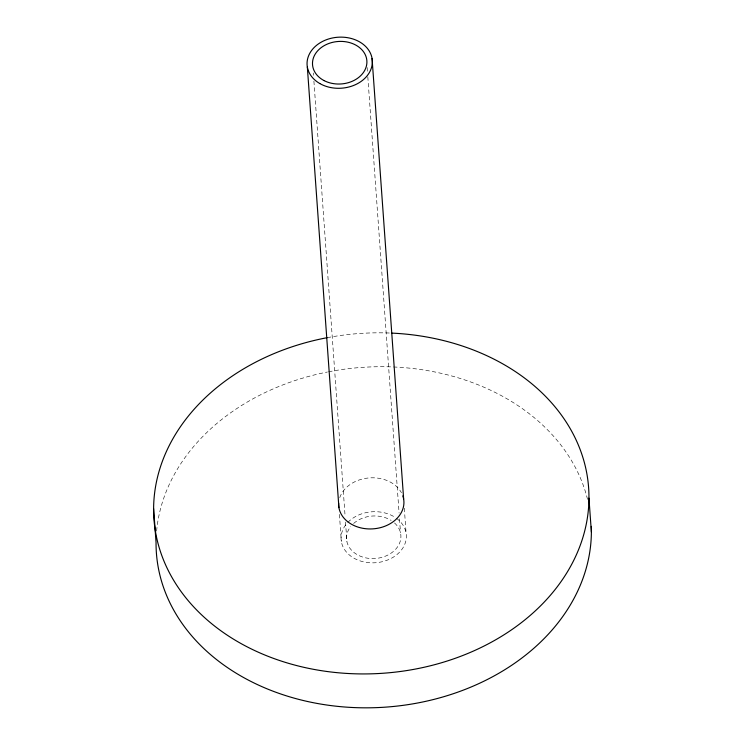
<?xml version="1.0" encoding="UTF-8"?>
<svg xmlns="http://www.w3.org/2000/svg" width="745" height="745" viewBox="0 0 745 745"><rect width="100%" height="100%" fill="white"/><g stroke="black" fill="none" stroke-linecap="round" stroke-linejoin="round"><path stroke-width="0.56" stroke-dasharray="3.73 2.79" d="M404.302 508.174L406.09 533.038M367.155 67.516L367.481 72.153M367.816 76.8L399.087 513.063M399.506 518.865L400.503 532.787M313.328 73.001L313.496 75.319M313.906 81.121L345.103 516.229M345.512 522.031L346.928 541.755M339.403 514.385L341.34 541.503M156.608 531.092A217.885 170.279 -4.1 0 1 327.39 372.016M328.526 371.792A217.885 170.279 -4.1 0 1 587.74 500.24M394.524 522.962A27.239 21.288 -4.1 0 1 393.267 551.542A27.239 21.288 -4.1 0 1 356.874 554.476A27.239 21.288 -4.1 0 1 350.746 526.491M353.624 523.465A27.239 21.288 -4.1 0 1 391.162 520.438M396.368 518.222A32.687 25.544 -4.1 0 1 398.324 553.386A32.687 25.544 -4.1 0 1 353.512 557.921A32.687 25.544 -4.1 0 1 347.096 523.204M347.813 522.422A32.687 25.544 -4.1 0 1 395.465 517.598M327.232 337.671A217.885 170.279 -4.1 0 1 389.71 333.024M339.748 497.632A32.687 25.544 -4.1 0 1 369.157 477.918A32.687 25.544 -4.1 0 1 401.453 492.752"/><path stroke-width="1.12" d="M588.95 498.154L591.381 532.051M372.072 58.483L403.66 499.141M307.331 66.957L338.91 507.606M153.619 508.602L156.05 542.49A217.885 170.279 -4.1 0 0 376.281 707.638A217.885 170.279 -4.1 0 0 591.297 526.37M392.038 333.117A217.885 170.279 -4.1 0 1 560.259 582.711A217.885 170.279 -4.1 0 1 195.097 608.367A217.885 170.279 -4.1 0 1 327.232 337.671M402.822 495.881A32.687 25.544 -4.1 0 1 374.837 528.689A32.687 25.544 -4.1 0 1 338.668 503.154M324.131 80.628A27.239 21.288 -4.1 0 0 366.81 63.781A27.239 21.288 -4.1 0 0 328.154 43.741A27.239 21.288 -4.1 0 0 324.131 80.628M319.819 83.552A32.687 25.544 -4.1 0 0 372.072 65.16A32.687 25.544 -4.1 0 0 327.204 39.438A32.687 25.544 -4.1 0 0 319.819 83.552"/></g></svg>
